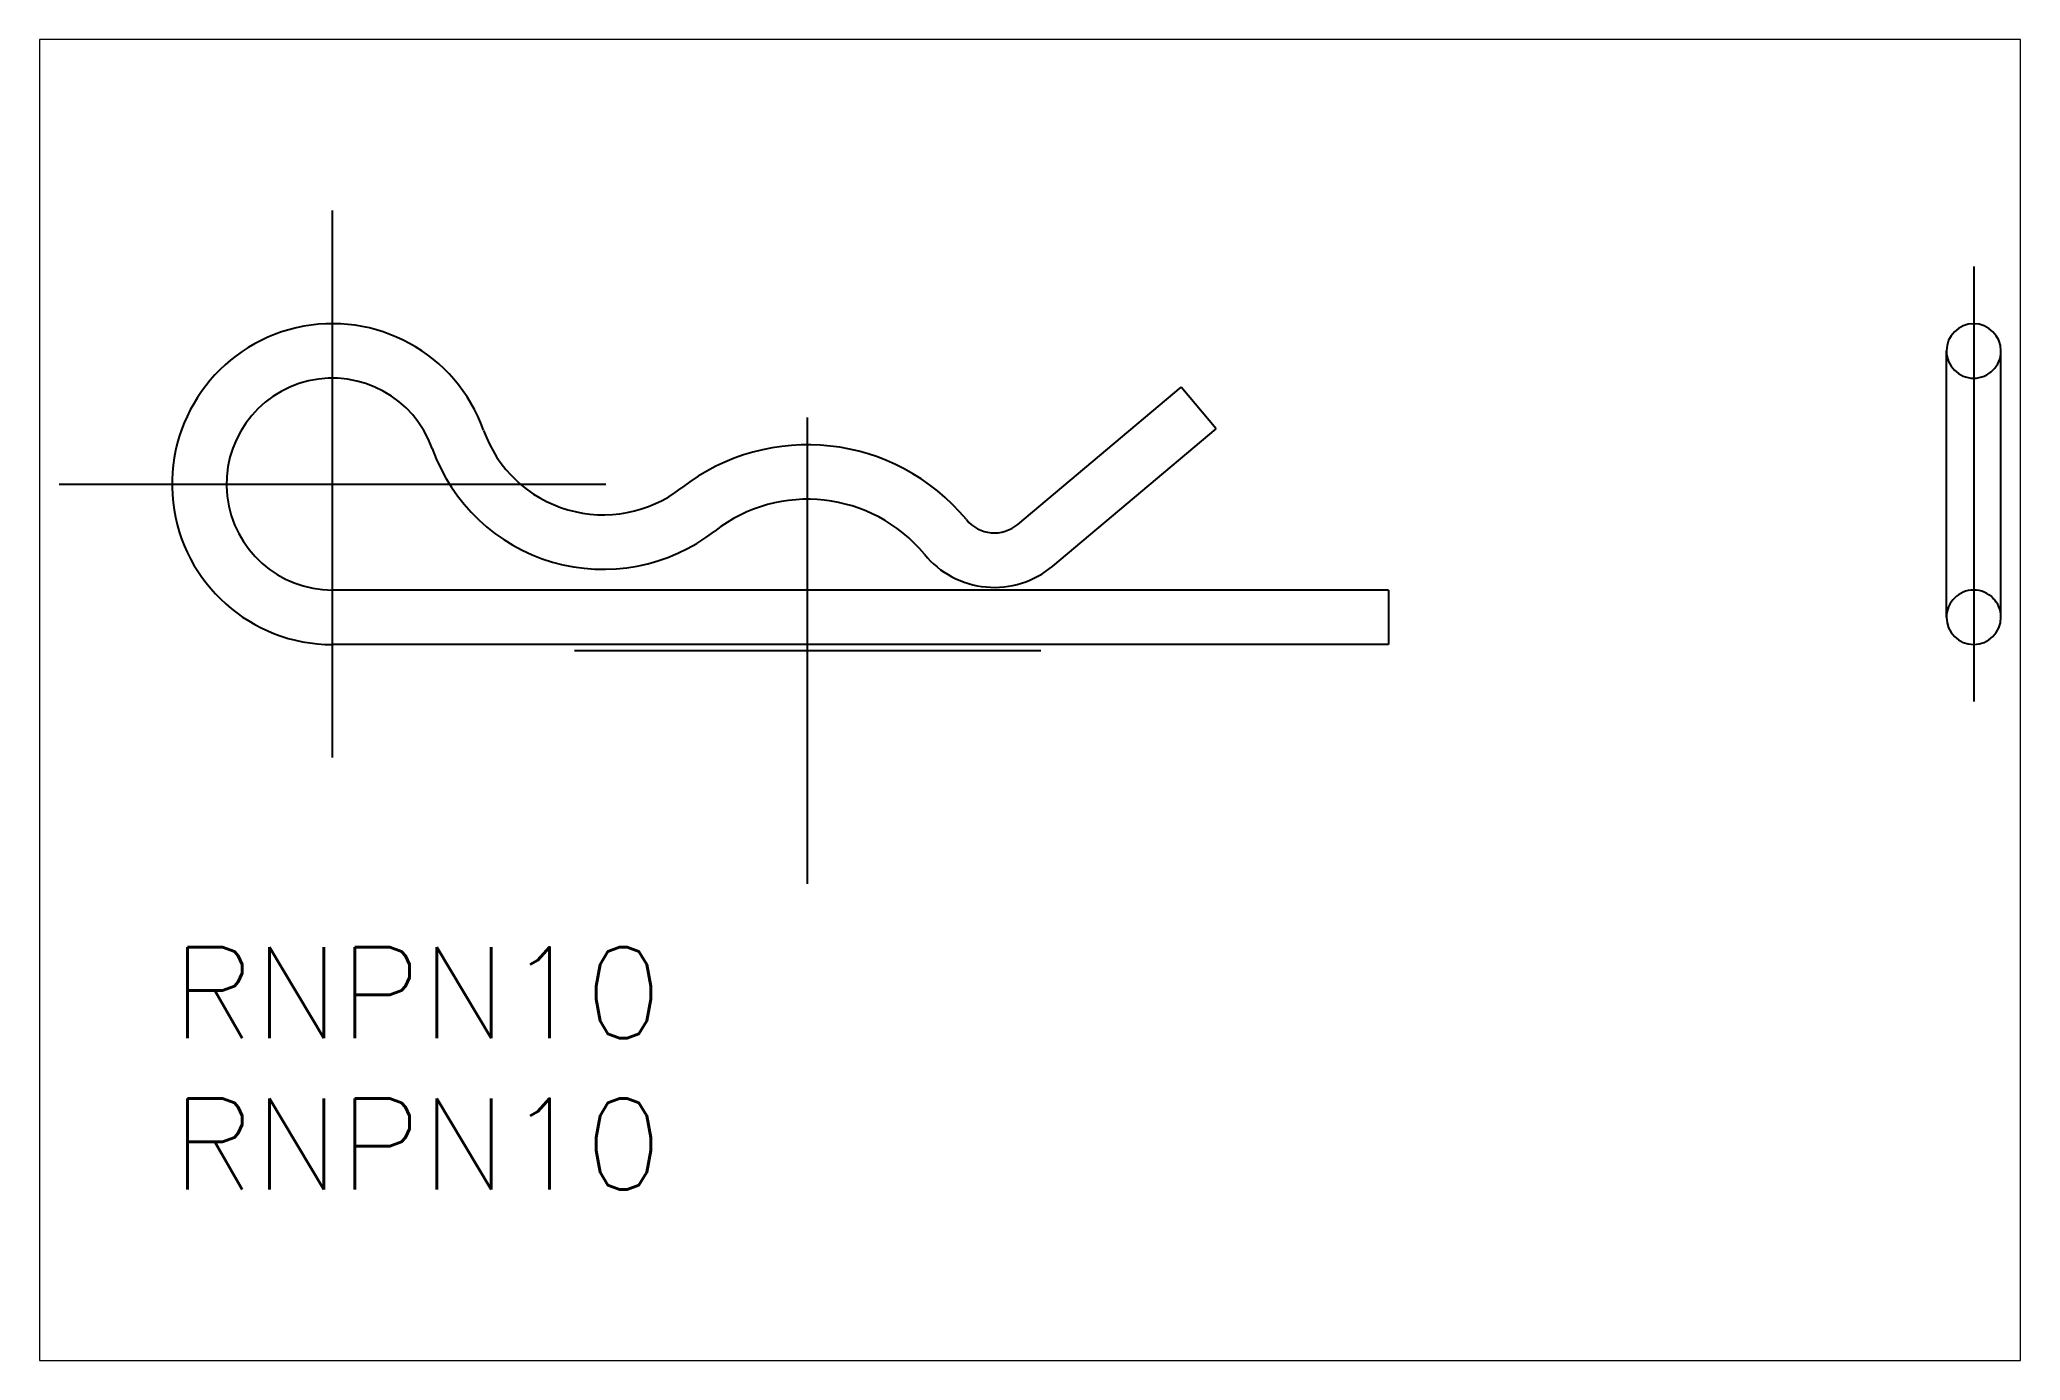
# Paper-space layout 'Layout1' of a CAD drawing. Extents: x 1.05 to 9.45, y 0.7 to 6.3.
# The model-space entities are those that its viewports show. They can reach past a viewport. Long polylines and large blocks are cut down to what shows.
import ezdxf

# ---------------------------------------------------------------- set-up
doc = ezdxf.new("R2010")
doc.units = 0
doc.header["$LTSCALE"] = 0.5
doc.linetypes.add('CENTER', pattern=[50.8, 31.75, -6.35, 6.35, -6.35])
doc.linetypes.add('DASHED', pattern=[19.05, 12.7, -6.35])
doc.layers.get('0').update_dxf_attribs({"linetype": 'CONTINUOUS'})
for name, color, linetype in [('MSM_CENTER', 1, 'CENTER'), ('MSM_CONTINUOUS', 7, 'CONTINUOUS'), ('MSM_DASHED', 4, 'DASHED'), ('MSM_PART_NUMBER', 7, 'CONTINUOUS')]:
    doc.layers.add(name, color=color, linetype=linetype)
doc.styles.get("Standard").update_dxf_attribs({"font": 'txt.shx', "height": 3, "bigfont": 'bigfont.shx'})

msp = doc.modelspace()

# ---------------------------------------------------------------- linework, layer by layer
at = {"layer": 'MSM_CENTER'}
for p, q in [((5.3, 6.264), (5.3, 24.336)), ((59.533, 22.487), (59.533, 8.113)), ((21, 2.097), (21, 17.503)), ((-3.736, 15.3), (14.336, 15.3)), ((13.297, 9.8), (28.703, 9.8))]:
    msp.add_line(p, q, dxfattribs=at)
at = {"layer": 'MSM_CONTINUOUS'}
for p, q in [((58.633, 10.9), (58.633, 19.7)), ((60.433, 10.9), (60.433, 19.7)), ((27.944, 13.97), (33.343, 18.5)), ((34.5, 17.121), (33.343, 18.5)), ((29.101, 12.591), (34.5, 17.121)), ((40.2, 11.8), (5.3, 11.8)), ((40.2, 11.8), (40.2, 10)), ((40.2, 10), (5.3, 10))]:
    msp.add_line(p, q, dxfattribs=at)
for centre, radius, start, end in [((5.3, 15.3), 5.3, 19.59164, 270), ((59.533, 19.7), 0.9, 360, 180), ((5.3, 15.3), 3.5, 19.59164, 270), ((14.25, 18.485), 4.2, 199.59164, 307.85283), ((14.25, 18.485), 6, 199.59164, 307.85283), ((21, 9.8), 6.8, 39.50346, 127.85283), ((21, 9.8), 5, 39.50346, 127.85283), ((27.173, 14.889), 1.2, 219.50346, 310), ((27.173, 14.889), 3, 219.50346, 310), ((59.533, 10.9), 0.9, 180, 0)]:
    msp.add_arc(centre, radius, start, end, dxfattribs=at)
at = {"layer": 'MSM_DASHED'}
for centre, start, end in [((59.533, 19.7), 180, 0), ((59.533, 10.9), 0, 180)]:
    msp.add_arc(centre, 0.9, start, end, dxfattribs=at)

# ---------------------------------------------------------------- texts
at = {"layer": 'MSM_PART_NUMBER'}
for p in [(0, -3), (0, -8)]:
    msp.add_text('RNPN10', height=3, dxfattribs=at).set_placement(p)

psp = doc.layouts.get("Layout1")

# ---------------------------------------------------------------- viewports
at = {"layer": '0'}
psp.add_viewport(center=(5.25, 3.5), size=(8.4, 5.6), view_center_point=(28.3487, 8.1678), view_height=43.634552, dxfattribs=at)

doc.saveas('drawing.dxf')
